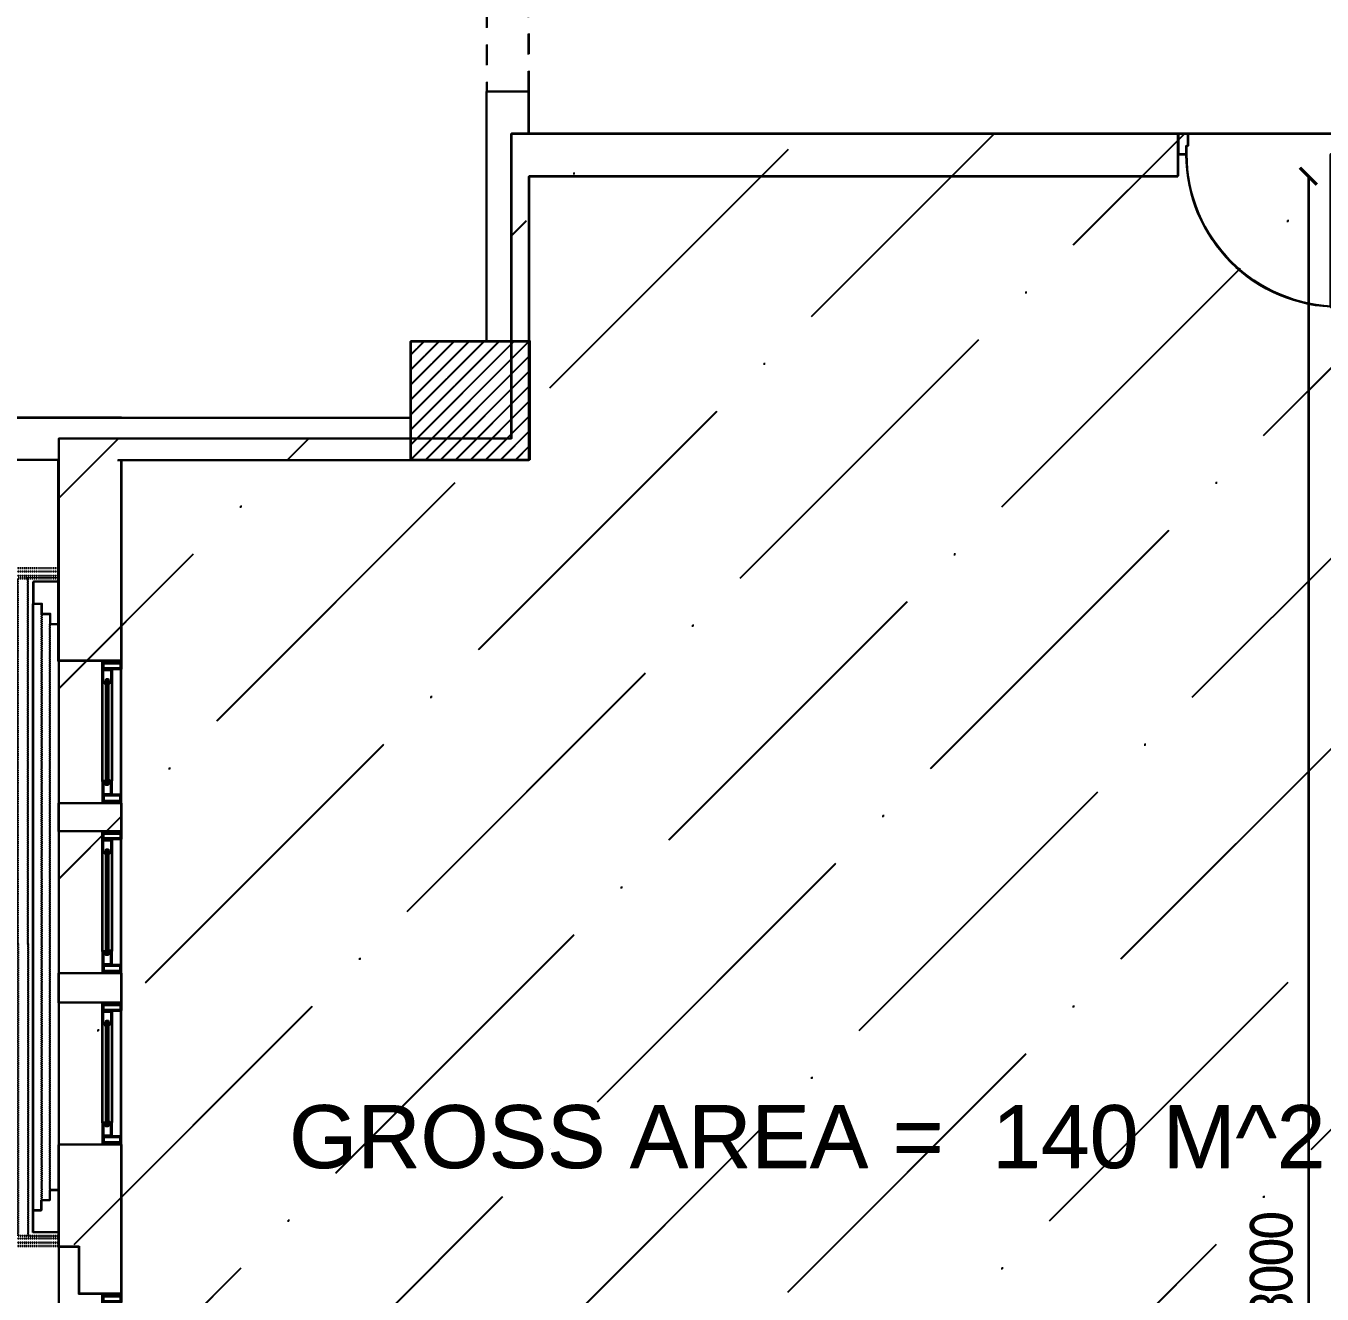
# Model space of a CAD drawing. Header units: inches. Extents: x 4821 to 127877, y 58012 to 433683.
# Drawn here: x 39127 to 46771, y 142244 to 149720 of the extents above; entities that cross this region are included whole.
import ezdxf

# ---------------------------------------------------------------- set-up
doc = ezdxf.new("R2010")
doc.units = ezdxf.units.IN
doc.header["$MEASUREMENT"] = 0
doc.linetypes.add('104-TYPICAL FLOOR$0$HIDDEN', pattern=[0.375, 0.25, -0.125])
doc.linetypes.add('DLINE', pattern=[0.55, 0.3, -0.25])
for name, color, linetype in [('A-ANNO-DIMS', 90, 'Continuous'), ('A-ANNO-SYMB', 130, 'Continuous'), ('A-DOOR', 170, 'Continuous'), ('A-ELV', 11, 'Continuous'), ('A-FLOR-OVHD', 21, 'DLINE'), ('A-LIN-10', 8, 'Continuous'), ('A-WAL-CMU', 7, 'Continuous'), ('A-WALL', 53, 'Continuous'), ('A-WIN', 141, 'Continuous'), ('COL FISRT$0$COL GROUND$0$Cloums$0$A-COL-HAT', 8, 'Continuous'), ('COL FISRT$0$COL GROUND$0$Cloums$0$A-COL-RFC', 210, 'Continuous')]:
    doc.layers.add(name, color=color, linetype=linetype)
doc.styles.get("Standard").update_dxf_attribs({"font": 'arial.ttf'})
doc.styles.add('T25-100', font='calibri.ttf', dxfattribs={"width": 0.8, "height": 250})
doc.dimstyles.new('D100', dxfattribs={"dimtxt": 250, "dimasz": 100, "dimexe": 0.18, "dimexo": 0.0625, "dimgap": 90, "dimtad": 1, "dimdec": 0, "dimrnd": 5, "dimzin": 9, "dimdsep": 46, "dimtxsty": 'T25-100', "dimblk": 'ARCHTICK', "dimcen": 90, "dimse1": 1, "dimse2": 1, "dimclrd": 256, "dimclre": 90, "dimclrt": 7, "dimazin": 0, "dimtfac": 200, "dimtdec": 0, "dimtofl": 0, "dimtmove": 2, "dimatfit": 3, "dimldrblk": 'DOT', "dimfxl": 1, "dimtolj": 1, "dimarcsym": 0})

# ---------------------------------------------------------------- blocks, each defined once
blk = doc.blocks.new('*U102')
for p, q in [((-94.7, 825), (-94.7, 71.8)), ((-55.3, 71.8), (-55.3, 825))]:
    blk.add_line(p, q)
blk.add_lwpolyline([(-100, 900), (-100, 0), (-50, 0), (-50, 900), (-100, 900)])
for points in [[(-50, 900), (-50, 835.7), (-55.3, 835.7), (-55.3, 825), (-94.7, 825), (-94.7, 835.7), (-100, 835.7), (-100, 900)], [(-1000, -120), (-1000, 0), (-950, 0), (-950, -50), (-940, -50), (-940, -120)], [(-50, 0), (-50, 64.3), (-55.3, 64.3), (-55.3, 75), (-94.7, 75), (-94.7, 64.3), (-100, 64.3), (-100, 0)], [(0, -120), (0, 0), (-50, 0), (-50, -50), (-60, -50), (-60, -120)]]:
    blk.add_lwpolyline(points, close=True)
blk.add_arc((-50, 0), 900, 90, 180)
blk = doc.blocks.new('COL FISRT')
at = {"layer": 'COL FISRT$0$COL GROUND$0$Cloums$0$A-COL-HAT'}
h = blk.add_hatch(dxfattribs=at)
h.set_pattern_fill('ANSI31', color=256, scale=500)
h.set_pattern_definition([(45, (1133291.507, -1550301.567), (-44.19417, 44.19417), [])])
h.paths.add_polyline_path([(1149681.1, -1525219.7), (1149681.1, -1525919.7), (1148981.1, -1525919.7), (1148981.1, -1525219.7)])
at = {"layer": 'COL FISRT$0$COL GROUND$0$Cloums$0$A-COL-RFC', "linetype": 'Continuous'}
blk.add_lwpolyline([(1149681.1, -1525919.7), (1148981.1, -1525919.7), (1148981.1, -1525219.7), (1149681.1, -1525219.7)], close=True, dxfattribs=at)
blk = doc.blocks.new('nn win')
for points in [[(1073782.3, -1333384.7, 0.506094), (1073772.7, -1333379.1), (1073772.7, -1333381.8), (1073761.4, -1333381.8), (1073761.4, -1333384.7)], [(1073782.3, -1333396.7, -0.506094), (1073772.7, -1333402.3), (1073772.7, -1333399.7), (1073761.4, -1333399.7), (1073761.4, -1333396.7)], [(1074343.1, -1333384.7, -0.506094), (1074352.7, -1333379.1), (1074352.7, -1333381.8), (1074364, -1333381.8), (1074364, -1333384.7)], [(1074343.1, -1333396.7, 0.506094), (1074352.7, -1333402.3), (1074352.7, -1333399.7), (1074364, -1333399.7), (1074364, -1333396.7)]]:
    blk.add_hatch(color=2).paths.add_polyline_path(points)
at = {"color": 2}
for p, q in [((1073652.7, -1333363.2, -517.5), (1073642.7, -1333363.2, -517.5)), ((1074472.7, -1333363.2, -517.5), (1074482.7, -1333363.2, -517.5)), ((1073642.7, -1333473.2, -517.5), (1073652.7, -1333473.2, -517.5)), ((1074482.7, -1333473.2, -517.5), (1074472.7, -1333473.2, -517.5))]:
    blk.add_line(p, q, dxfattribs=at)
for p, q in [((1074352.7, -1333363.2, 517.5), (1073772.7, -1333363.2, -517.5)), ((1073772.7, -1333418.2, -517.5), (1074352.7, -1333418.2, 517.5)), ((1074432.7, -1333473.2, 703), (1073692.7, -1333473.2, -517.5))]:
    blk.add_line(p, q)
at = {"color": 2, "elevation": 1035}
for points in [[(1073652.7, -1333473.2), (1073692.7, -1333473.2), (1073692.7, -1333363.2), (1073692.7, -1333363.2), (1073692.7, -1333363.2), (1073652.7, -1333363.2)], [(1074472.7, -1333473.2), (1074432.7, -1333473.2), (1074432.7, -1333363.2), (1074432.7, -1333363.2), (1074432.7, -1333363.2), (1074472.7, -1333363.2)]]:
    blk.add_lwpolyline(points, close=True, dxfattribs=at)
at = {"color": 2}
for points, elevation in [([(1073772.7, -1333384.7), (1073772.7, -1333363.2), (1073692.7, -1333363.2), (1073692.7, -1333418.2), (1073772.7, -1333418.2), (1073772.7, -1333396.7)], -517.5), ([(1074352.7, -1333384.7), (1074352.7, -1333363.2), (1074432.7, -1333363.2), (1074432.7, -1333418.2), (1074352.7, -1333418.2), (1074352.7, -1333396.7)], 517.5)]:
    blk.add_lwpolyline(points, dxfattribs=dict(at, elevation=elevation))
at = {"color": 9, "elevation": 1035}
for points in [[(1073657.7, -1333468.2), (1073687.7, -1333468.2), (1073687.7, -1333368.2), (1073657.7, -1333368.2)], [(1074467.7, -1333468.2), (1074437.7, -1333468.2), (1074437.7, -1333368.2), (1074467.7, -1333368.2)]]:
    blk.add_lwpolyline(points, close=True, dxfattribs=at)
at = {"color": 9}
for points, elevation in [([(1073768.2, -1333384.7), (1073768.2, -1333367.7), (1073697.2, -1333367.7), (1073697.2, -1333413.7), (1073768.2, -1333413.7), (1073768.2, -1333396.7)], -517.5), ([(1074357.2, -1333384.7), (1074357.2, -1333367.7), (1074428.2, -1333367.7), (1074428.2, -1333413.7), (1074357.2, -1333413.7), (1074357.2, -1333396.7)], 517.5)]:
    blk.add_lwpolyline(points, dxfattribs=dict(at, elevation=elevation))
at = {"elevation": 1035}
blk.add_lwpolyline([(1073751.4, -1333396.7), (1074374, -1333396.7), (1074374, -1333384.7), (1073751.4, -1333384.7)], close=True, dxfattribs=at)
at = {"color": 2, "elevation": 1035}
for points in [[(1073782.3, -1333384.7, 0.506094), (1073772.7, -1333379.1), (1073772.7, -1333381.8), (1073761.4, -1333381.8), (1073761.4, -1333384.7)], [(1073782.3, -1333396.7, -0.506094), (1073772.7, -1333402.3), (1073772.7, -1333399.7), (1073761.4, -1333399.7), (1073761.4, -1333396.7)], [(1074343.1, -1333384.7, -0.506094), (1074352.7, -1333379.1), (1074352.7, -1333381.8), (1074364, -1333381.8), (1074364, -1333384.7)], [(1074343.1, -1333396.7, 0.506094), (1074352.7, -1333402.3), (1074352.7, -1333399.7), (1074364, -1333399.7), (1074364, -1333396.7)]]:
    blk.add_lwpolyline(points, format="xyb", close=True, dxfattribs=at)
blk = doc.blocks.new('kr')
at = {"layer": 'A-ELV'}
blk.add_line((1023877.5, -1333095), (1020301.6, -1333095, 0), dxfattribs=at)
at = {"layer": 'A-ELV', "elevation": 0}
blk.add_lwpolyline([(1020171.6, -1333095), (1020301.6, -1333095), (1020301.6, -1333145), (1020361.6, -1333145), (1020361.6, -1333195), (1020421.6, -1333195), (1020421.6, -1333245), (1020171.6, -1333245), (1020171.6, -1333095)], dxfattribs=at)
at = {"layer": 'A-ELV'}
blk.add_lwpolyline([(1024007.5, -1333095), (1023877.5, -1333095), (1023877.5, -1333145), (1023817.5, -1333145), (1023817.5, -1333195), (1023757.5, -1333195), (1023757.5, -1333245), (1024007.5, -1333245), (1024007.5, -1333095)], dxfattribs=at)
at = {"layer": 'A-LIN-10', "linetype": '104-TYPICAL FLOOR$0$HIDDEN', "ltscale": 0.4}
for p, q in [((1020091.2, -1332845, 0), (1020091.2, -1333245, 0)), ((1022307.5, -1332845), (1020091.2, -1332845, 0)), ((1020111.2, -1332895, 0), (1020111.2, -1333245, 0)), ((1022307.5, -1332895), (1020111.2, -1332895, 0)), ((1022307.5, -1332845), (1024087.8, -1332845)), ((1022307.5, -1332895), (1024067.8, -1332895)), ((1024067.8, -1332895), (1024067.8, -1333245)), ((1024087.8, -1332845), (1024087.8, -1333245)), ((1022307.5, -1332965), (1020136.2, -1332965, 0)), ((1020136.2, -1332965, 0), (1020136.2, -1333245, 0)), ((1022307.5, -1332965), (1024042.8, -1332965)), ((1024042.8, -1332965), (1024042.8, -1333245)), ((1020136.2, -1333005, 0), (1020136.2, -1333245, 0)), ((1022307.5, -1333005), (1020151.2, -1333005, 0)), ((1020151.2, -1333005, 0), (1020151.2, -1333245, 0)), ((1022307.5, -1333005), (1024027.8, -1333005)), ((1024027.8, -1333005), (1024027.8, -1333245)), ((1024042.8, -1333005), (1024042.8, -1333245)), ((1020146.6, -1333065, 0), (1020146.6, -1333245, 0)), ((1022307.5, -1333065), (1020146.6, -1333065, 0)), ((1022307.5, -1333065), (1024032.5, -1333065)), ((1024032.5, -1333065), (1024032.5, -1333245)), ((1020361.6, -1333145, 0), (1023817.5, -1333145)), ((1023757.5, -1333195), (1020421.6, -1333195, 0))]:
    blk.add_line(p, q, dxfattribs=at)
blk = doc.blocks.new('n win')
for points in [[(1070203.3, -1333384.7, 0.506094), (1070193.7, -1333379.1), (1070193.7, -1333381.8), (1070182.4, -1333381.8), (1070182.4, -1333384.7)], [(1070203.3, -1333396.7, -0.506094), (1070193.7, -1333402.3), (1070193.7, -1333399.7), (1070182.4, -1333399.7), (1070182.4, -1333396.7)], [(1072124.1, -1333384.7, -0.506094), (1072133.7, -1333379.1), (1072133.7, -1333381.8), (1072145, -1333381.8), (1072145, -1333384.7)], [(1072124.1, -1333396.7, 0.506094), (1072133.7, -1333402.3), (1072133.7, -1333399.7), (1072145, -1333399.7), (1072145, -1333396.7)]]:
    blk.add_hatch(color=2).paths.add_polyline_path(points)
at = {"color": 2}
for p, q in [((1070073.7, -1333363.2, 0), (1070063.7, -1333363.2, 0)), ((1072253.7, -1333363.2, 0), (1072263.7, -1333363.2, 0)), ((1070063.7, -1333473.2, 0), (1070073.7, -1333473.2, 0)), ((1072263.7, -1333473.2, 0), (1072253.7, -1333473.2, 0))]:
    blk.add_line(p, q, dxfattribs=at)
for p, q in [((1072133.7, -1333363.2, 1035), (1070193.7, -1333363.2, 0)), ((1070193.7, -1333418.2, 0), (1072133.7, -1333418.2, 1035)), ((1072213.7, -1333473.2, 1220.5), (1070113.7, -1333473.2, 0))]:
    blk.add_line(p, q)
at = {"color": 2, "elevation": 1035}
for points in [[(1070073.7, -1333473.2), (1070113.7, -1333473.2), (1070113.7, -1333363.2), (1070113.7, -1333363.2), (1070113.7, -1333363.2), (1070073.7, -1333363.2)], [(1072253.7, -1333473.2), (1072213.7, -1333473.2), (1072213.7, -1333363.2), (1072213.7, -1333363.2), (1072213.7, -1333363.2), (1072253.7, -1333363.2)]]:
    blk.add_lwpolyline(points, close=True, dxfattribs=at)
at = {"color": 2}
for points, elevation in [([(1070193.7, -1333384.7), (1070193.7, -1333363.2), (1070113.7, -1333363.2), (1070113.7, -1333418.2), (1070193.7, -1333418.2), (1070193.7, -1333396.7)], 0), ([(1072133.7, -1333384.7), (1072133.7, -1333363.2), (1072213.7, -1333363.2), (1072213.7, -1333418.2), (1072133.7, -1333418.2), (1072133.7, -1333396.7)], 1035)]:
    blk.add_lwpolyline(points, dxfattribs=dict(at, elevation=elevation))
at = {"color": 9, "elevation": 1035}
for points in [[(1070078.7, -1333468.2), (1070108.7, -1333468.2), (1070108.7, -1333368.2), (1070078.7, -1333368.2)], [(1072248.7, -1333468.2), (1072218.7, -1333468.2), (1072218.7, -1333368.2), (1072248.7, -1333368.2)]]:
    blk.add_lwpolyline(points, close=True, dxfattribs=at)
at = {"color": 9}
for points, elevation in [([(1070189.2, -1333384.7), (1070189.2, -1333367.7), (1070118.2, -1333367.7), (1070118.2, -1333413.7), (1070189.2, -1333413.7), (1070189.2, -1333396.7)], 0), ([(1072138.2, -1333384.7), (1072138.2, -1333367.7), (1072209.2, -1333367.7), (1072209.2, -1333413.7), (1072138.2, -1333413.7), (1072138.2, -1333396.7)], 1035)]:
    blk.add_lwpolyline(points, dxfattribs=dict(at, elevation=elevation))
at = {"elevation": 1035}
blk.add_lwpolyline([(1070172.4, -1333396.7), (1072155, -1333396.7), (1072155, -1333384.7), (1070172.4, -1333384.7)], close=True, dxfattribs=at)
at = {"color": 2, "elevation": 1035}
for points in [[(1070203.3, -1333384.7, 0.506094), (1070193.7, -1333379.1), (1070193.7, -1333381.8), (1070182.4, -1333381.8), (1070182.4, -1333384.7)], [(1070203.3, -1333396.7, -0.506094), (1070193.7, -1333402.3), (1070193.7, -1333399.7), (1070182.4, -1333399.7), (1070182.4, -1333396.7)], [(1072124.1, -1333384.7, -0.506094), (1072133.7, -1333379.1), (1072133.7, -1333381.8), (1072145, -1333381.8), (1072145, -1333384.7)], [(1072124.1, -1333396.7, 0.506094), (1072133.7, -1333402.3), (1072133.7, -1333399.7), (1072145, -1333399.7), (1072145, -1333396.7)]]:
    blk.add_lwpolyline(points, format="xyb", close=True, dxfattribs=at)
blk = doc.blocks.new('FIRST SLAB EDGE')
at = {"layer": 'A-WAL-CMU'}
for p, q in [((1147497.7, -1730236.1, 0), (1147133.6, -1730236.1, 0)), ((1147867.7, -1730236.1, 0), (1147867.7, -1731420.2, 0)), ((1147867.7, -1732260.3, 0), (1147867.7, -1732423.3, 0)), ((1147867.7, -1733263.3, 0), (1147867.7, -1733433.6, 0)), ((1147497.7, -1734273.5), (1147497.7, -1734873.5)), ((1147867.7, -1734273.5), (1147497.7, -1734273.5)), ((1147867.7, -1734273.5), (1147867.7, -1735152.3)), ((1147497.7, -1734873.5), (1147617.7, -1734873.5)), ((1147617.7, -1734873.5), (1147617.7, -1735152.3))]:
    blk.add_line(p, q, dxfattribs=at)
at = {"layer": 'A-WAL-CMU', "elevation": 0}
for points in [[(1146633.6, -1729986.1), (1147867.7, -1729986.1)], [(1147867.7, -1731420.2), (1147497.7, -1731420.2), (1147497.7, -1730236.1)], [(1147867.7, -1732260.3), (1147497.7, -1732260.2), (1147497.7, -1732423.2), (1147867.7, -1732423.3)], [(1147867.7, -1733263.3), (1147497.7, -1733263.2), (1147497.7, -1733433.5), (1147867.7, -1733433.6)]]:
    blk.add_lwpolyline(points, dxfattribs=at)
at = {"layer": 'A-WAL-CMU'}
blk.add_lwpolyline([(1147867.7, -1735152.3), (1147617.7, -1735152.3)], dxfattribs=at)
at = {"layer": 'A-WAL-CMU', "xscale": -1.000000000000004, "rotation": 90}
blk.add_blockref('kr', (-185747.3, -710782.1, 848.3), dxfattribs=at)
at = {"layer": 'A-WIN', "rotation": 90}
for name, p, xscale in [('nn win', (-185605.5, -657777.6, 0), -1.000000000000004), ('nn win', (-185605.5, -658780.6, 0), -1.000000000000004), ('nn win', (-185605.5, -659790.9, 0), -1.000000000000004), ('n win', (-185605.5, -665088.6), -1.000000000000003)]:
    blk.add_blockref(name, p, dxfattribs=dict(at, xscale=xscale))
blk = doc.blocks.new('_ArchTick')
at = {"color": 0, "linetype": 'ByBlock', "const_width": 0.15}
blk.add_lwpolyline([(-0.5, -0.5), (0.5, 0.5)], dxfattribs=at)
blk = doc.blocks.new('*D167')
at = {"layer": 'A-ANNO-DIMS', "lineweight": -2, "transparency": 16777216}
blk.add_line((46692.3, 148835.6), (46692.3, 135834.2), dxfattribs=at)
at = {"layer": 'Defpoints', "color": 0, "transparency": 16777216}
for p in [(42739.6, 148835.6, 0), (43188.4, 135834.2, 0), (46692.3, 135834.2)]:
    blk.add_point(p, dxfattribs=at)
at = {"layer": 'A-ANNO-DIMS', "lineweight": -2, "transparency": 16777216, "xscale": 100, "yscale": 100, "zscale": 100}
for p, rotation in [((46692.3, 148835.6), 90), ((46692.3, 135834.2), 270)]:
    blk.add_blockref('_ArchTick', p, dxfattribs=dict(at, rotation=rotation))
at = {"layer": 'A-ANNO-DIMS', "color": 7, "transparency": 16777216, "insert": (46474.2, 142334.9), "char_height": 250, "attachment_point": 5, "rotation": 90, "style": 'T25-100'}
blk.add_mtext('\\A1;13000', dxfattribs=at)
blk = doc.blocks.new('_Dot')
at = {"lineweight": -2}
blk.add_line((-0.5, 0), (-1, 0), dxfattribs=at)
at = {"const_width": 0.5}
blk.add_lwpolyline([(-0.25, 0, 1), (0.25, 0, 1)], format="xyb", close=True, dxfattribs=at)
blk = doc.blocks.new('*D363')
at = {"layer": 'A-ANNO-DIMS', "lineweight": -2, "transparency": 16777216}
blk.add_line((46688.9, 148832.6), (46688.9, 135831.2), dxfattribs=at)
at = {"layer": 'Defpoints', "color": 0, "transparency": 16777216}
for p in [(42736.2, 148832.6, 0), (43185, 135831.2, 0), (46688.9, 135831.2)]:
    blk.add_point(p, dxfattribs=at)
at = {"layer": 'A-ANNO-DIMS', "lineweight": -2, "transparency": 16777216, "xscale": 100, "yscale": 100, "zscale": 100}
for p, rotation in [((46688.9, 148832.6), 90), ((46688.9, 135831.2), 270)]:
    blk.add_blockref('_ArchTick', p, dxfattribs=dict(at, rotation=rotation))
at = {"layer": 'A-ANNO-DIMS', "color": 7, "transparency": 16777216, "insert": (46470.8, 142331.9), "char_height": 250, "attachment_point": 5, "rotation": 90, "style": 'T25-100'}
blk.add_mtext('\\A1;13000', dxfattribs=at)

msp = doc.modelspace()

# ---------------------------------------------------------------- hatches: boundary and pattern name
at = {"layer": 'A-WALL'}
h = msp.add_hatch(dxfattribs=at)
h.set_pattern_fill('ANSI36', color=5, scale=250)
h.set_pattern_definition([(45, (-1012683.5, -137256.6), (420.9495, 1543.4815), [1984.375, -396.875, 0, -396.875])])
h.paths.add_polyline_path([(47541.6, 149082.4), (41988.3, 149082.4), (41988.1, 147285), (39319, 147285), (39319.2, 135461.2), (47541.6, 135461.2)])
h = msp.add_hatch(dxfattribs=at)
h.set_pattern_fill('ANSI36', color=5, scale=250)
h.set_pattern_definition([(45, (-1012680.1, -137253.6), (420.9495, 1543.4815), [1984.375, -396.875, 0, -396.875])])
h.paths.add_polyline_path([(47545, 149085.4), (41991.7, 149085.4), (41991.5, 147287.9), (39322.4, 147287.9), (39322.6, 135464.2), (47545, 135464.2)])

# ---------------------------------------------------------------- linework, layer by layer
at = {"layer": 'A-FLOR-OVHD', "ltscale": 400}
for p, q in [((41842.5, 151808.3, 0), (41842.5, 149332.5, 0)), ((41845.9, 151811.3, 0), (41845.9, 149335.5, 0)), ((42090.9, 149332.5, 0), (42090.9, 151808.3, 0)), ((42094.3, 149335.5, 0), (42094.3, 151811.3, 0))]:
    msp.add_line(p, q, dxfattribs=at)
at = {"layer": 'A-WAL-CMU'}
for p, q in [((45920.2, 148832.5, 0), (45920.2, 149082.5, 0)), ((45923.6, 148835.5, 0), (45923.6, 149085.5, 0))]:
    msp.add_line(p, q, dxfattribs=at)
at = {"layer": 'A-WALL'}
for p, q in [((41842.5, 149332.5, 0), (42090.9, 149332.5, 0)), ((41842.5, 149332.5), (42090.9, 149332.5)), ((41845.9, 149335.5, 0), (42094.3, 149335.5, 0)), ((41845.9, 149335.5), (42094.3, 149335.5)), ((42090.9, 149082.5, 0), (42090.9, 149332.5, 0)), ((42090.9, 149082.5), (42090.9, 149332.5)), ((42094.3, 149085.5, 0), (42094.3, 149335.5, 0)), ((42094.3, 149085.5), (42094.3, 149335.5)), ((45920.2, 149083, 0), (42090.9, 149082.6)), ((45923.6, 149086, 0), (42094.3, 149085.6)), ((45920.2, 148832.5), (45920.2, 149082.5)), ((45923.6, 148835.5), (45923.6, 149085.5))]:
    msp.add_line(p, q, dxfattribs=at)
at = {"layer": 'A-WALL', "elevation": 0}
for points in [[(39687.3, 147408.8), (41395.1, 147408.8), (41395.1, 147860), (41842.5, 147860), (41842.5, 149332.5)], [(39690.7, 147411.8), (41398.5, 147411.8), (41398.5, 147862.9), (41845.9, 147862.9), (41845.9, 149335.5)], [(39667.7, 147160), (42092.5, 147160), (42092.5, 148832.6), (45920.2, 148832.5)], [(39671.1, 147162.9), (42095.9, 147162.9), (42095.9, 148835.6), (45923.6, 148835.5)]]:
    msp.add_lwpolyline(points, dxfattribs=at)
at = {"layer": 'A-WALL', "color": 1, "elevation": 0}
for points in [[(47541, 149082.4), (41987.6, 149082.4), (41987.4, 147285), (39318.4, 147285), (39318.6, 135461.2), (47540.9, 135461.2), (47541, 149082.4)], [(47544.4, 149085.4), (41991, 149085.4), (41990.8, 147287.9), (39321.8, 147287.9), (39322, 135464.2), (47544.3, 135464.2), (47544.4, 149085.4)]]:
    msp.add_lwpolyline(points, dxfattribs=at)

# ---------------------------------------------------------------- block references
at = {"layer": 'A-DOOR', "xscale": -1, "rotation": 180.0059201316723}
for p in [(46920.2, 148962.4, 0), (46923.6, 148965.4, 0)]:
    msp.add_blockref('*U102', p, dxfattribs=at)
at = {"layer": 'A-WAL-CMU'}
for name, p in [('FIRST SLAB EDGE', (-1108180.4, 1877396.1)), ('FIRST SLAB EDGE', (-1108177, 1877399)), ('COL FISRT', (-1107585.9, 1673079.6, 0)), ('COL FISRT', (-1107582.5, 1673082.6, 0))]:
    msp.add_blockref(name, p, dxfattribs=at)

# ---------------------------------------------------------------- texts
at = {"layer": 'A-ANNO-SYMB'}
for p in [(40678, 142985.4), (40681.4, 142988.4)]:
    msp.add_text('GROSS AREA =  140 M^ 2', height=369.696, dxfattribs=at).set_placement(p)

# ---------------------------------------------------------------- dimensions: what is measured, and where the dimension line sits
at = {"layer": 'A-ANNO-DIMS'}
for base, p1, p2, picture, middle in [((46688.9, 135831.2), (42736.2, 148832.6, 0), (43185, 135831.2, 0), '*D363', (46470.8, 142331.9)), ((46692.3, 135834.2), (42739.6, 148835.6, 0), (43188.4, 135834.2, 0), '*D167', (46474.2, 142334.9))]:
    dim = msp.add_linear_dim(base=base, p1=p1, p2=p2, angle=90, dimstyle='D100', dxfattribs=at)
    dim.commit()
    dim.dimension.update_dxf_attribs({"geometry": picture, "text_midpoint": middle})

doc.saveas('drawing.dxf')
